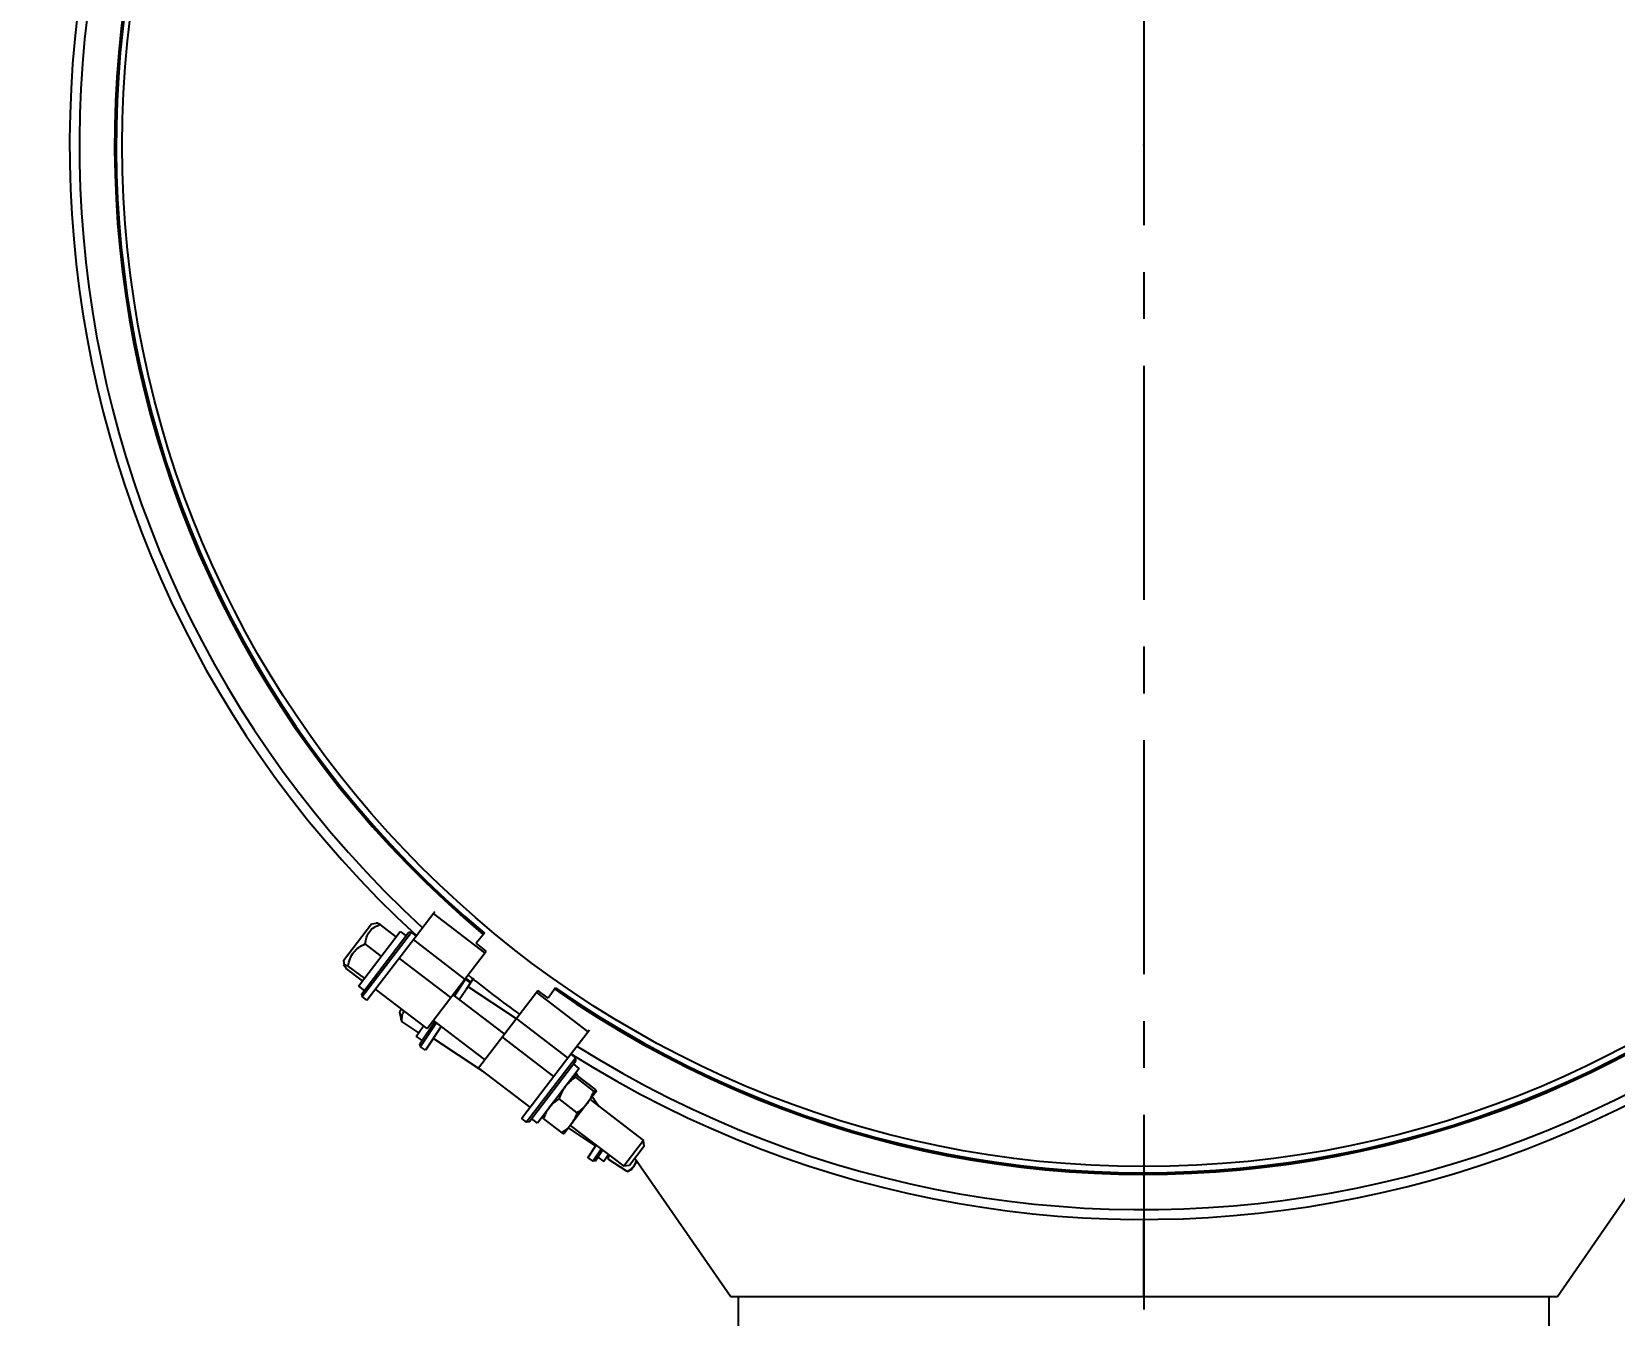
# Model space of a CAD drawing. Header units: millimetres. Extents: x 330 to 5284, y -2489 to 1657.
# Drawn here: x 680.6 to 1071.1, y 835 to 1151.7 of the extents above; entities that cross this region are included whole.
import ezdxf

# ---------------------------------------------------------------- set-up
doc = ezdxf.new("R2010")
doc.units = ezdxf.units.MM
doc.header["$LTSCALE"] = 154
doc.header["$PDMODE"] = 3
doc.header["$PDSIZE"] = 8
doc.linetypes.add('CENTER', pattern=[0.6, 0.375, -0.075, 0.075, -0.075])
doc.layers.get('0').update_dxf_attribs({"linetype": 'CONTINUOUS'})
doc.layers.get('Defpoints').update_dxf_attribs({"linetype": 'CONTINUOUS'})
for name, color, linetype in [('00_BUW_DATUM', 7, 'CONTINUOUS'), ('02___PRT_ALL_AXES', 7, 'CONTINUOUS'), ('03___PRT_ALL_CURVES', 7, 'CONTINUOUS')]:
    doc.layers.add(name, color=color, linetype=linetype)
doc.styles.get("Standard").update_dxf_attribs({"font": 'calibri.ttf'})
doc.dimstyles.new('DIMSTYLE_3', dxfattribs={"dimtxt": 23.333333, "dimasz": 23.333333, "dimexe": 1.5, "dimexo": 1, "dimgap": 0.875, "dimtad": 1, "dimdsep": 46, "dimtxsty": 'Standard', "dimblk": '_FILLED', "dimblk1": '_FILLED', "dimblk2": '_FILLED', "dimcen": 0.09, "dimazin": 2, "dimtp": 0.01, "dimtm": 0.01, "dimtfac": 1, "dimtofl": 0, "dimtmove": 0, "dimatfit": 3, "dimldrblk": '_FILLED', "dimfxl": 1, "dimtolj": 1, "dimarcsym": 0})
doc.dimstyles.new('DIMSTYLE_4', dxfattribs={"dimtxt": 23.333333, "dimasz": 23.333333, "dimexe": 1.5, "dimexo": 1, "dimtad": 1, "dimdec": 0, "dimdsep": 46, "dimtxsty": 'Standard', "dimblk": '_FILLED', "dimblk1": '_FILLED', "dimblk2": '_FILLED', "dimcen": 0.09, "dimazin": 2, "dimtp": 0.01, "dimtm": 0.01, "dimtfac": 1, "dimtdec": 0, "dimtofl": 0, "dimtmove": 0, "dimatfit": 1, "dimldrblk": '_FILLED', "dimfxl": 1, "dimtolj": 1, "dimarcsym": 0})

# ---------------------------------------------------------------- blocks, each defined once
blk = doc.blocks.new('_FILLED')
at = {"color": 0, "linetype": 'ByBlock'}
blk.add_solid([(0, 0), (-1, 0.214), (-1, -0.214)], dxfattribs=at)
blk = doc.blocks.new('*D14')
at = {"color": 0, "linetype": 'Continuous', "lineweight": -2}
for p, q in [((811.7, 1161.74), (625.21, 1161.74)), ((626.71, 1138.41), (626.71, 834.01)), ((846.02, 810.68), (625.21, 810.68))]:
    blk.add_line(p, q, dxfattribs=at)
at = {"layer": 'Defpoints', "color": 0}
for p in [(812.7, 1161.74), (626.71, 810.68), (847.02, 810.68)]:
    blk.add_point(p, dxfattribs=at)
at = {"color": 0, "linetype": 'ByBlock', "lineweight": -2, "xscale": 23.3333333333, "yscale": 23.3333333333, "zscale": 23.3333333333}
for p, rotation in [((626.71, 1161.74), 90), ((626.71, 810.68), 270)]:
    blk.add_blockref('_FILLED', p, dxfattribs=dict(at, rotation=rotation))
at = {"color": 0, "insert": (594.73, 986.37), "char_height": 23.3333, "attachment_point": 2, "rotation": 90, "line_spacing_factor": 0.9}
blk.add_mtext('\\A1;\\A1;350', dxfattribs=at)
blk = doc.blocks.new('*D15')
at = {"color": 0, "linetype": 'Continuous', "lineweight": -2}
for p in [(1150.03, 1336), (1265.09, 1374.39)]:
    blk.add_line(p, (1185.29, 1374.39), dxfattribs=at)
at = {"color": 0, "linetype": 'Continuous'}
for p, q in [((954.94, 1123.74), (955.12, 1123.74)), ((955.03, 1123.65), (955.03, 1123.83))]:
    blk.add_line(p, q, dxfattribs=at)
at = {"layer": 'Defpoints', "color": 0}
for p in [(1134.24, 1318.82), (775.82, 928.66)]:
    blk.add_point(p, dxfattribs=at)
at = {"color": 0, "linetype": 'ByBlock', "lineweight": -2, "xscale": 23.3333333333, "yscale": 23.3333333333, "zscale": 23.3333333333, "rotation": 227.4275949223788}
blk.add_blockref('_FILLED', (1134.24, 1318.82), dxfattribs=at)
at = {"color": 0, "insert": (1187.86, 1406.13), "char_height": 23.333, "attachment_point": 1, "line_spacing_factor": 0.9}
blk.add_mtext('\\A1;%%c530', dxfattribs=at)

msp = doc.modelspace()

# ---------------------------------------------------------------- linework, layer by layer
at = {"linetype": 'Continuous'}
for p, q in [((774.23, 926.975), (780.09, 934.632)), ((792.449, 924.455), (779.743, 934.179)), ((757.532, 922.596), (764.456, 931.645)), ((761.228, 916.238), (771.56, 929.738)), ((762.05, 914.35), (773.597, 929.438)), ((762.143, 913.649), (774.298, 929.532)), ((764.456, 931.645), (765.639, 931.802)), ((770.567, 928.441), (766.607, 931.471)), ((771.56, 929.738), (772.989, 928.644)), ((774.298, 929.532), (773.597, 929.438)), ((766.88, 923.623), (762.919, 926.653)), ((787.509, 917.999), (774.802, 927.723)), ((792.796, 924.908), (790.257, 926.851)), ((757.532, 922.596), (757.689, 921.413)), ((784.013, 913.431), (771.307, 923.155)), ((778.168, 905.793), (792.796, 924.908)), ((762.221, 917.535), (758.261, 920.566)), ((762.707, 918.17), (758.746, 921.2)), ((784.931, 913.839), (787.642, 917.919)), ((787.642, 917.919), (787.412, 917.872)), ((789.608, 918.167), (787.743, 915.361)), ((761.228, 916.238), (762.658, 915.144)), ((762.143, 913.649), (762.05, 914.35)), ((778.168, 905.793), (765.461, 915.517)), ((784.549, 914.131), (797.255, 904.408)), ((788.266, 916.147), (800.18, 908.23)), ((790.874, 896.069), (805.502, 915.184)), ((817.862, 905.008), (805.156, 914.731)), ((808.041, 913.241), (805.502, 915.184)), ((771.376, 909.881), (771.864, 910.617)), ((771.376, 909.881), (771.689, 908.325)), ((776.134, 904.756), (771.981, 907.516)), ((775.488, 903.783), (777.276, 906.475)), ((780.096, 907.465), (776.433, 901.954)), ((780.494, 907.161), (776.573, 901.261)), ((779.687, 907.778), (792.393, 898.054)), ((812.921, 898.551), (800.215, 908.275)), ((775.488, 903.783), (776.987, 902.787)), ((776.573, 901.261), (776.433, 901.954)), ((779.76, 903.346), (791.953, 895.243)), ((809.425, 893.983), (796.719, 903.707)), ((812.347, 897.801), (818.208, 905.46)), ((1057.002, 839.703), (1100.268, 902.209)), ((802.644, 882.654), (814.799, 898.537)), ((813.608, 899.449), (814.799, 898.537)), ((814.892, 897.836), (814.799, 898.537)), ((803.58, 886.345), (790.874, 896.069)), ((803.345, 882.747), (814.892, 897.836)), ((815.714, 895.948), (805.382, 882.448)), ((815.714, 895.948), (814.284, 897.042)), ((815.452, 893.953), (814.851, 894.821)), ((818.379, 888.242), (831.562, 878.153)), ((818.881, 888.897), (819.011, 888.811)), ((820.561, 886.573), (818.918, 888.946)), ((801.453, 883.566), (802.644, 882.654)), ((803.345, 882.747), (802.644, 882.654)), ((805.382, 882.448), (803.953, 883.542)), ((813.023, 881.242), (819.738, 876.78)), ((813.517, 881.889), (826.7, 871.8)), ((819.05, 873.035), (821.085, 876.097)), ((819.743, 873.175), (821.483, 875.793)), ((822.916, 874.696), (821.796, 873.011)), ((831.562, 878.153), (826.7, 871.8)), ((831.748, 876.752), (828.102, 871.987)), ((831.748, 876.752), (831.562, 878.153)), ((817.801, 873.865), (819.05, 873.035)), ((819.743, 873.175), (819.05, 873.035)), ((820.297, 874.008), (821.796, 873.011)), ((828.102, 871.987), (826.7, 871.8)), ((853.002, 839.703), (829.443, 873.739)), ((829.95, 872.996), (829.965, 872.986)), ((955.002, 839.703), (955.002, 858.733)), ((853.002, 839.703), (1057.002, 839.703))]:
    msp.add_line(p, q, dxfattribs=at)
for centre, radius, start, end in [((753.922, 911.06), 11.229, 64.55682, 65.2825), ((777.426, 910.104), 6.029, 203.87074, 205.42342)]:
    msp.add_arc(centre, radius, start, end, dxfattribs=at)
for points, knots in [([(762.919, 926.653), (762.973, 927.197), (763.157, 928.265), (763.88, 929.738), (765.113, 930.821), (766.096, 931.277), (766.607, 931.471)], [0, 0, 0, 0, 0.2538632, 0.4999959, 0.7461403, 1, 1, 1, 1]), ([(766.607, 931.471), (766.413, 931.563), (766.147, 931.685), (765.822, 931.788), (765.691, 931.809), (765.639, 931.802)], [0, 0, 0, 0, 0.6238126, 0.8478557, 1, 1, 1, 1]), ([(758.746, 921.2), (758.838, 921.798), (759.105, 922.979), (759.952, 924.601), (761.296, 925.843), (762.366, 926.408), (762.919, 926.653)], [0, 0, 0, 0, 0.2515595, 0.4999957, 0.7484436, 1, 1, 1, 1]), ([(757.689, 921.413), (757.686, 921.435), (757.686, 921.481), (757.742, 921.53), (757.826, 921.536), (757.935, 921.521), (758.073, 921.483), (758.306, 921.401), (758.489, 921.32), (758.618, 921.261)], [0, 0, 0, 0, 0.0635473, 0.1185013, 0.192379, 0.2965265, 0.4318946, 0.5964793, 1, 1, 1, 1]), ([(758.261, 920.566), (758.122, 920.728), (757.934, 920.953), (757.75, 921.241), (757.696, 921.361), (757.689, 921.413)], [0, 0, 0, 0, 0.6238129, 0.8478558, 1, 1, 1, 1]), ([(771.981, 907.516), (771.957, 907.978), (771.975, 908.882), (772.275, 909.756), (772.506, 910.123)], [0, 0, 0, 0, 0.5158558, 1, 1, 1, 1]), ([(771.689, 908.325), (771.7, 908.272), (771.755, 908.046), (771.84, 907.829), (771.912, 907.664)], [0, 0, 0, 0, 0.2292825, 1, 1, 1, 1])]:
    msp.add_open_spline(points, degree=3, knots=knots, dxfattribs=at)
at = {"layer": '00_BUW_DATUM', "linetype": 'Continuous'}
for p, q in [((775.489, 928.62), (774.298, 929.532)), ((763.334, 912.737), (774.23, 926.975)), ((788.891, 917.088), (787.642, 917.919)), ((763.334, 912.737), (762.143, 913.649)), ((786.125, 912.925), (787.743, 915.361)), ((781.688, 906.247), (777.822, 900.431)), ((777.822, 900.431), (776.573, 901.261)), ((801.453, 883.566), (812.347, 897.801)), ((814.517, 894.367), (814.488, 894.346)), ((815.115, 894.211), (819.593, 890.784)), ((819.888, 890.213), (811.998, 879.903)), ((814.783, 893.776), (819.261, 890.349)), ((819.901, 890.247), (819.888, 890.213)), ((810.676, 888.41), (815.154, 884.983)), ((806.598, 884.036), (806.595, 884.016)), ((806.903, 883.479), (811.381, 880.052)), ((811.98, 879.896), (811.998, 879.903)), ((817.801, 873.865), (819.891, 877.011)), ((822.867, 874.111), (822.903, 874.677)), ((827.571, 870.465), (822.874, 873.585)), ((828.566, 870.914), (828.059, 870.662)), ((828.566, 870.914), (829.954, 873.002))]:
    msp.add_line(p, q, dxfattribs=at)
for centre, start, end in [((814.469, 881.6), 142.5779, 145.15451), ((807.59, 886.864), 319.99375, 322.57037)]:
    msp.add_arc(centre, 7.731, start, end, dxfattribs=at)
for points, knots in [([(814.488, 894.346), (814.472, 894.325), (814.473, 894.271), (814.496, 894.204), (814.545, 894.104), (814.641, 893.959), (814.731, 893.841), (814.783, 893.776)], [0, 0, 0, 0, 0.1211516, 0.2120106, 0.3263668, 0.6230836, 1, 1, 1, 1]), ([(815.115, 894.211), (815.048, 894.24), (814.924, 894.291), (814.754, 894.349), (814.623, 894.379), (814.544, 894.379), (814.517, 894.367)], [0, 0, 0, 0, 0.3525224, 0.6416889, 0.8580882, 1, 1, 1, 1]), ([(812.268, 891.446), (811.921, 890.992), (811.312, 890.012), (810.87, 888.951), (810.676, 888.41)], [0, 0, 0, 0, 0.4986506, 1, 1, 1, 1]), ([(814.783, 893.776), (814.311, 893.448), (813.402, 892.744), (812.616, 891.9), (812.268, 891.446)], [0, 0, 0, 0, 0.5013494, 1, 1, 1, 1]), ([(819.261, 890.349), (819.067, 889.808), (818.625, 888.747), (818.016, 887.767), (817.669, 887.313)], [0, 0, 0, 0, 0.5013494, 1, 1, 1, 1]), ([(819.888, 890.213), (819.872, 890.192), (819.819, 890.179), (819.749, 890.184), (819.64, 890.205), (819.475, 890.26), (819.337, 890.316), (819.261, 890.349)], [0, 0, 0, 0, 0.1211516, 0.2120106, 0.3263668, 0.6230836, 1, 1, 1, 1]), ([(819.593, 890.784), (819.639, 890.726), (819.721, 890.62), (819.821, 890.471), (819.884, 890.352), (819.905, 890.276), (819.901, 890.247)], [0, 0, 0, 0, 0.3525224, 0.6416889, 0.8580882, 1, 1, 1, 1]), ([(810.676, 888.41), (810.233, 888.118), (809.381, 887.487), (808.648, 886.715), (808.329, 886.298)], [0, 0, 0, 0, 0.5025433, 1, 1, 1, 1]), ([(817.669, 887.313), (817.321, 886.859), (816.535, 886.015), (815.626, 885.311), (815.154, 884.983)], [0, 0, 0, 0, 0.4986506, 1, 1, 1, 1]), ([(806.903, 883.479), (806.857, 883.537), (806.776, 883.643), (806.675, 883.793), (806.612, 883.911), (806.591, 883.987), (806.595, 884.016)], [0, 0, 0, 0, 0.3525224, 0.6416889, 0.8580882, 1, 1, 1, 1]), ([(808.124, 886.017), (807.856, 885.633), (807.389, 884.809), (807.051, 883.929), (806.903, 883.479)], [0, 0, 0, 0, 0.4976052, 1, 1, 1, 1]), ([(815.154, 884.983), (814.989, 884.479), (814.602, 883.491), (814.048, 882.582), (813.729, 882.165)], [0, 0, 0, 0, 0.5025433, 1, 1, 1, 1]), ([(813.511, 881.894), (813.21, 881.535), (812.538, 880.869), (811.776, 880.312), (811.381, 880.052)], [0, 0, 0, 0, 0.4976052, 1, 1, 1, 1]), ([(811.381, 880.052), (811.449, 880.023), (811.573, 879.973), (811.743, 879.914), (811.874, 879.885), (811.952, 879.884), (811.98, 879.896)], [0, 0, 0, 0, 0.3525224, 0.6416889, 0.8580882, 1, 1, 1, 1]), ([(822.874, 873.585), (822.887, 873.669), (822.942, 873.998), (823.018, 874.324), (823.089, 874.563)], [0, 0, 0, 0, 0.2530112, 1, 1, 1, 1]), ([(822.867, 874.111), (822.865, 874.069), (822.857, 873.894), (822.864, 873.718), (822.874, 873.585)], [0, 0, 0, 0, 0.2427024, 1, 1, 1, 1]), ([(827.571, 870.465), (827.92, 870.678), (828.582, 871.146), (829.125, 871.755), (829.345, 872.085)], [0, 0, 0, 0, 0.5082646, 1, 1, 1, 1]), ([(828.059, 870.662), (828.021, 870.643), (827.862, 870.568), (827.697, 870.506), (827.571, 870.465)], [0, 0, 0, 0, 0.2427024, 1, 1, 1, 1]), ([(829.345, 872.085), (829.399, 872.166), (829.605, 872.5), (829.765, 872.861), (829.862, 873.139)], [0, 0, 0, 0, 0.2486348, 1, 1, 1, 1])]:
    msp.add_open_spline(points, degree=3, knots=knots, dxfattribs=at)
at = {"layer": '02___PRT_ALL_AXES', "linetype": 'CENTER'}
msp.add_line((955.002, 1161.703), (955.002, 836.491), dxfattribs=at)
at = {"layer": '02___PRT_ALL_AXES', "linetype": 'Continuous'}
for p, q in [((792.307, 929.3), (790.257, 926.851)), ((809.87, 915.86), (808.041, 913.241)), ((855.002, 826.703), (855.002, 839.703)), ((1055.002, 826.703), (1055.002, 839.703))]:
    msp.add_line(p, q, dxfattribs=at)
msp.add_circle((955.002, 1123.703), 252, dxfattribs=at)
for radius, start, end in [(265, 237.77184, 227.37889), (262.583, 237.81865, 227.32961), (253.892, 235.07413, 230.07413), (253.5, 235.07413, 230.07413), (265, 230.844, 231.19827), (264, 230.83671, 234.31142)]:
    msp.add_arc((955.002, 1123.703), radius, start, end, dxfattribs=at)
at = {"layer": '03___PRT_ALL_CURVES', "linetype": 'Continuous'}
msp.add_line((853.003, 839.703), (1056.982, 839.703), dxfattribs=at)

# ---------------------------------------------------------------- dimensions: what is measured, and where the dimension line sits
at = {"linetype": 'Continuous'}
dim = msp.add_diameter_dim_2p(p1=(775.822, 928.664), p2=(1134.243, 1318.821), text='%%c<>', dimstyle='DIMSTYLE_4', override={"dimtih": 1, "dimtoh": 1, "dimpost": '<>'}, dxfattribs=at)
dim.commit()
dim.dimension.update_dxf_attribs({"geometry": '*D15', "text_midpoint": (1226.474, 1374.392), "dimtype": 163})
dim = msp.add_linear_dim(base=(626.714, 810.68), p1=(812.7, 1161.743), p2=(847.022, 810.68), angle=270, text='\\A1;350', dimstyle='DIMSTYLE_3', override={"dimtxsty": 'Standard'}, dxfattribs=at)
dim.commit()
dim.dimension.update_dxf_attribs({"geometry": '*D14', "text_midpoint": (626.714, 986.372), "dimtype": 160})

doc.saveas('drawing.dxf')
